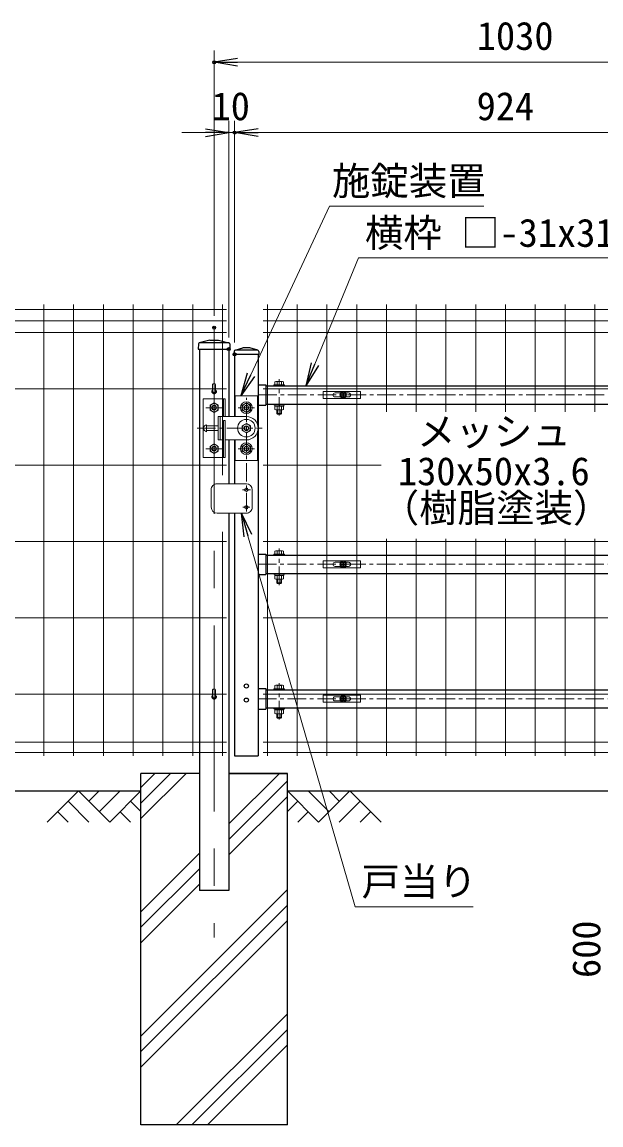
# Model space of a CAD drawing. Units: millimetres, scale not verified. Extents: x -4200 to 4200, y -2970 to 2970.
# Drawn here: x -2972 to -1984, y -822 to 1060 of the extents above; entities that cross this region are included whole.
import ezdxf
from ezdxf.enums import TextEntityAlignment as Align

# ---------------------------------------------------------------- set-up
doc = ezdxf.new("R2010")
doc.units = ezdxf.units.MM
doc.header["$LTSCALE"] = 10
doc.header["$PDMODE"] = 32
doc.header["$PDSIZE"] = 5
doc.linetypes.add('USER1', pattern=[50.8, 31.75, -6.35, 6.35, -6.35])
for name, color, linetype, lineweight in [('0-0_D-STR-TXT', 7, 'Continuous', 13), ('0-1_LAYER04', 7, 'Continuous', 25), ('0-2_D-BGD', 7, 'Continuous', 25), ('0-3_D-BMK', 2, 'USER1', 13), ('0-4_D-STR1', 1, 'Continuous', 25), ('0-5_D-STR-DIM', 7, 'Continuous', 13), ('0-6_0', 7, 'Continuous', 25), ('0-7_Defpoints', 6, 'Continuous', 25), ('0-8_D-DCR-HCH', 7, 'Continuous', 13), ('0-9_D-STR3', 3, 'Continuous', 13), ('0-A_LAYER06', 7, 'Continuous', 25), ('0-B_D-STR2', 7, 'Continuous', 13)]:
    doc.layers.add(name, color=color, linetype=linetype, lineweight=lineweight)
doc.styles.add('ＭＳ ゴシック', font='')
doc.styles.get('ＭＳ ゴシック').set_extended_font_data('MS Gothic')

# ---------------------------------------------------------------- blocks, each defined once
blk = doc.blocks.new('_Open')
at = {"layer": '0-6_0'}
blk.add_line((-10, 1.667), (0, 0), dxfattribs=at)
blk.add_lwpolyline([(-10, -1.667), (0, 0), (-10, 0)], dxfattribs=at)
blk = doc.blocks.new('U5')
at = {"layer": '0-3_D-BMK'}
for p, q in [((860, 6104), (860, 6724.9)), ((300, 4470), (300, 6410)), ((500, 6457.5), (8940, 6457.5)), ((-391.2, 6240), (-108.8, 6240)), ((-250, 5420), (-250, 6360)), ((158.8, 6240), (441.2, 6240)), ((-542.1, 5890), (568.4, 5890)), ((-391.2, 5540), (-108.8, 5540)), ((158.8, 5540), (441.2, 5540)), ((231.1, 4840), (368.9, 4840)), ((239.9, 4540), (360.1, 4540)), ((860, 3214), (860, 3834.9)), ((8940, 3567.5), (500, 3567.5)), ((860, 918.5), (860, 1539.4)), ((8940, 1272), (500, 1272))]:
    blk.add_line(p, q, dxfattribs=at)
at = {"layer": '0-4_D-STR1'}
for p, q in [((90, 7196), (90, 7150)), ((106.9, 7218.9), (240, 7260)), ((489.6, 7220), (114, 7220)), ((360, 7260), (240, 7260)), ((493.1, 7218.9), (360, 7260)), ((510, 7196), (510, 7150)), ((510, 7150), (90, 7150)), ((100, 7150), (100, 6090)), ((500, 7150), (500, 300)), ((500, 6632.5), (630, 6632.5)), ((630, 6632.5), (630, 6282.5)), ((630, 6612.5), (8810, 6612.5)), ((500, 6282.5), (630, 6282.5)), ((630, 6302.5), (8810, 6302.5)), ((100, 5690), (100, 4940)), ((100, 4440), (100, 300)), ((500, 3742.5), (630, 3742.5)), ((630, 3742.5), (630, 3392.5)), ((630, 3722.5), (8810, 3722.5)), ((500, 3392.5), (630, 3392.5)), ((630, 3412.5), (8810, 3412.5)), ((500, 1447), (630, 1447)), ((630, 1447), (630, 1097)), ((630, 1427), (8810, 1427)), ((500, 1097), (630, 1097)), ((630, 1117), (8810, 1117)), ((100, 300), (500, 300))]:
    blk.add_line(p, q, dxfattribs=at)
for centre in [(300, 1490), (300, 1250)]:
    blk.add_circle(centre, 35, dxfattribs=at)
for centre, start, end in [((114, 7196), 90, 180), ((486, 7196), 0, 72.84994)]:
    blk.add_arc(centre, 24, start, end, dxfattribs=at)
at = {"layer": '0-7_Defpoints'}
for centre in [(1950, 6457.5), (1950, 3567.5), (1950, 1272)]:
    blk.add_circle(centre, 40, dxfattribs=at)
at = {"layer": '0-9_D-STR3'}
for p, q in [((770, 6628.5), (770, 6612.5)), ((770, 6628.5), (950, 6628.5)), ((770, 6612.5), (950, 6612.5)), ((785, 6628.5), (785, 6683)), ((935, 6628.5), (785, 6628.5)), ((916.3, 6688.5), (803.8, 6688.5)), ((822.5, 6628.5), (822.5, 6683)), ((897.5, 6628.5), (897.5, 6683)), ((935, 6628.5), (935, 6683)), ((950, 6628.5), (950, 6612.5)), ((490, 6440), (110, 6440)), ((110, 6440), (110, 6090)), ((490, 5952.4), (490, 6440)), ((-440, 6390), (-60, 6390)), ((-440, 5390), (-440, 6390)), ((-250, 6320.8), (-320, 6280.4)), ((-320, 6199.6), (-320, 6280.4)), ((-250, 6320.8), (-180, 6280.4)), ((-180, 6199.6), (-180, 6280.4)), ((-90, 6090), (-90, 6390)), ((-60, 6090), (-60, 6390)), ((300, 6320.8), (230, 6280.4)), ((230, 6199.6), (230, 6280.4)), ((300, 6320.8), (370, 6280.4)), ((370, 6199.6), (370, 6280.4)), ((770, 6302.5), (770, 6286.5)), ((770, 6302.5), (950, 6302.5)), ((770, 6286.5), (950, 6286.5)), ((785, 6266.5), (785, 6207)), ((822.5, 6266.5), (822.5, 6207)), ((863.8, 6266.5), (852.2, 6286.5)), ((870.7, 6266.5), (859.1, 6286.5)), ((897.5, 6266.5), (897.5, 6207)), ((935, 6266.5), (935, 6207)), ((950, 6302.5), (950, 6286.5)), ((-250, 6159.2), (-320, 6199.6)), ((-250, 6159.2), (-180, 6199.6)), ((-180, 6090), (-180, 5690)), ((-180, 6090), (300, 6090)), ((-150, 6090), (-150, 5690)), ((300, 6159.2), (230, 6199.6)), ((300, 6159.2), (370, 6199.6)), ((803.8, 6201.5), (916.3, 6201.5)), ((820, 6138.5), (820, 6201.5)), ((820, 6138.5), (830, 6128.5)), ((820, 6138.5), (900, 6138.5)), ((830, 6128.5), (830, 6201.5)), ((890, 6128.5), (830, 6128.5)), ((890, 6128.5), (890, 6201.5)), ((890, 6128.5), (900, 6138.5)), ((900, 6138.5), (900, 6201.5)), ((-380, 5830), (-380, 5950)), ((-180, 5930), (-380, 5930)), ((-180, 5850), (-380, 5850)), ((-90, 6020), (-60, 6020)), ((-90, 6020), (-90, 5390)), ((-60, 6020), (-60, 5390)), ((300, 5970.8), (230, 5930.4)), ((230, 5849.6), (230, 5930.4)), ((300, 5809.2), (230, 5849.6)), ((300, 5970.8), (370, 5930.4)), ((300, 5809.2), (370, 5849.6)), ((370, 5849.6), (370, 5930.4)), ((-180, 5690), (-90, 5690)), ((-60, 5690), (300, 5690)), ((110, 5340), (110, 5690)), ((490, 5827.5), (490, 5340)), ((-250, 5620.8), (-320, 5580.4)), ((-320, 5580.4), (-320, 5499.6)), ((-250, 5459.2), (-320, 5499.6)), ((-250, 5620.8), (-180, 5580.4)), ((-250, 5459.2), (-180, 5499.6)), ((-180, 5580.4), (-180, 5499.6)), ((300, 5620.8), (230, 5580.4)), ((300, 5620.8), (230, 5580.4)), ((230, 5499.6), (230, 5580.4)), ((230, 5580.4), (230, 5499.6)), ((300, 5459.2), (230, 5499.6)), ((300, 5459.2), (230, 5499.6)), ((300, 5620.8), (370, 5580.4)), ((300, 5620.8), (370, 5580.4)), ((300, 5459.2), (370, 5499.6)), ((300, 5459.2), (370, 5499.6)), ((370, 5499.6), (370, 5580.4)), ((370, 5580.4), (370, 5499.6)), ((-440, 5390), (-60, 5390)), ((490, 5340), (110, 5340)), ((-200, 4940), (300, 4940)), ((-300, 4540), (-300, 4840)), ((400, 4540), (400, 4840)), ((-200, 4440), (300, 4440)), ((785, 3738.5), (785, 3793)), ((916.3, 3798.5), (803.8, 3798.5)), ((822.5, 3738.5), (822.5, 3793)), ((897.5, 3738.5), (897.5, 3793)), ((935, 3738.5), (935, 3793)), ((770, 3738.5), (770, 3722.5)), ((770, 3738.5), (950, 3738.5)), ((770, 3722.5), (950, 3722.5)), ((935, 3738.5), (785, 3738.5)), ((950, 3738.5), (950, 3722.5)), ((770, 3412.5), (770, 3396.5)), ((770, 3412.5), (950, 3412.5)), ((770, 3396.5), (950, 3396.5)), ((863.8, 3376.5), (852.2, 3396.5)), ((870.7, 3376.5), (859.1, 3396.5)), ((950, 3412.5), (950, 3396.5)), ((785, 3376.5), (785, 3317)), ((803.8, 3311.5), (916.3, 3311.5)), ((820, 3248.5), (820, 3311.5)), ((820, 3248.5), (830, 3238.5)), ((820, 3248.5), (900, 3248.5)), ((822.5, 3376.5), (822.5, 3317)), ((830, 3238.5), (830, 3311.5)), ((890, 3238.5), (830, 3238.5)), ((890, 3238.5), (890, 3311.5)), ((890, 3238.5), (900, 3248.5)), ((897.5, 3376.5), (897.5, 3317)), ((900, 3248.5), (900, 3311.5)), ((935, 3376.5), (935, 3317)), ((770, 1443), (770, 1427)), ((770, 1443), (950, 1443)), ((770, 1427), (950, 1427)), ((785, 1443), (785, 1497.5)), ((935, 1443), (785, 1443)), ((916.3, 1503), (803.8, 1503)), ((822.5, 1443), (822.5, 1497.5)), ((897.5, 1443), (897.5, 1497.5)), ((935, 1443), (935, 1497.5)), ((950, 1443), (950, 1427)), ((770, 1117), (770, 1101)), ((770, 1117), (950, 1117)), ((770, 1101), (950, 1101)), ((785, 1081), (785, 1021.5)), ((803.8, 1016), (916.3, 1016)), ((820, 953), (820, 1016)), ((820, 953), (830, 943)), ((820, 953), (900, 953)), ((822.5, 1081), (822.5, 1021.5)), ((830, 943), (830, 1016)), ((890, 943), (830, 943)), ((863.8, 1081), (852.2, 1101)), ((870.7, 1081), (859.1, 1101)), ((890, 943), (890, 1016)), ((890, 943), (900, 953)), ((897.5, 1081), (897.5, 1021.5)), ((900, 953), (900, 1016)), ((935, 1081), (935, 1021.5)), ((950, 1117), (950, 1101))]:
    blk.add_line(p, q, dxfattribs=at)
for points in [[(937, 6266.5), (783, 6266.5), (783, 6286.5)], [(937, 6266.5), (937, 6286.5), (783, 6286.5)], [(937, 3376.5), (783, 3376.5), (783, 3396.5)], [(937, 3376.5), (937, 3396.5), (783, 3396.5)], [(937, 1081), (783, 1081), (783, 1101)], [(937, 1081), (937, 1101), (783, 1101)]]:
    blk.add_lwpolyline(points, dxfattribs=at)
for centre, radius in [((-250, 6240), 70), ((-250, 6240), 40), ((-250, 6240), 35), ((300, 6240), 100), ((300, 6240), 70), ((300, 6240), 40), ((300, 6240), 35), ((300, 5890), 150), ((300, 5890), 70), ((300, 5890), 40), ((300, 5890), 35), ((-250, 5540), 70), ((-250, 5540), 40), ((-250, 5540), 35), ((300, 5540), 100), ((300, 5540), 100), ((300, 5540), 70), ((300, 5540), 70), ((300, 5540), 40), ((300, 5540), 40), ((300, 5540), 35), ((300, 5540), 35), ((300, 4840), 30), ((300, 4540), 30)]:
    blk.add_circle(centre, radius, dxfattribs=at)
for centre, radius, start, end in [((803.8, 6654), 34.5, 57.13278, 122.86722), ((860, 6558.6), 129.9, 73.22135, 106.77865), ((916.3, 6654), 34.5, 57.13278, 122.86722), ((300, 5890), 200, 270, 89.99983), ((803.8, 6236), 34.5, 237.13278, 302.86722), ((860, 6331.4), 129.9, 253.22135, 286.77865), ((916.3, 6236), 34.5, 237.13278, 302.86722), ((-369, 5890), 61, 100.38886, 259.61115), ((-200, 4840), 100, 90, 180.00001), ((300, 4840), 100, 0, 90), ((-200, 4540), 100, 180.00001, 270), ((300, 4540), 100, 270, 0.00001), ((803.8, 3764), 34.5, 57.13278, 122.86722), ((860, 3668.6), 129.9, 73.22135, 106.77865), ((916.3, 3764), 34.5, 57.13278, 122.86722), ((803.8, 3346), 34.5, 237.13278, 302.86722), ((860, 3441.4), 129.9, 253.22135, 286.77865), ((916.3, 3346), 34.5, 237.13278, 302.86722), ((803.8, 1468.5), 34.5, 57.13278, 122.86722), ((860, 1373.1), 129.9, 73.22135, 106.77865), ((916.3, 1468.5), 34.5, 57.13278, 122.86722), ((803.8, 1050.5), 34.5, 237.13278, 302.86722), ((860, 1145.9), 129.9, 253.22135, 286.77865), ((916.3, 1050.5), 34.5, 237.13278, 302.86722)]:
    blk.add_arc(centre, radius, start, end, dxfattribs=at)
at = {"layer": '0-A_LAYER06'}
for p, q in [((110, 6090), (110, 6090)), ((490, 5952.5), (490, 5952.4)), ((110, 5690), (110, 5690))]:
    blk.add_line(p, q, dxfattribs=at)
blk = doc.blocks.new('A$C1aa64d16')
at = {"layer": '0-9_D-STR3'}
for p, q in [((-339.9, 60), (295.1, 60)), ((-339.9, -60), (-339.9, 60)), ((-137.4, 35), (-45.6, 35)), ((-18.5, 4.2), (-31.5, 3.9)), ((-31.5, 3.9), (-31.5, -4)), ((-4, 31.5), (-4.2, 18.5)), ((-4, 31.5), (4, 31.5)), ((4, 31.5), (4.2, 18.5)), ((18.5, 4.2), (31.5, 3.9)), ((31.5, 3.9), (31.5, -4)), ((45.6, 35), (92.6, 35)), ((-137.4, -35), (-45.6, -35)), ((-18.5, -4.2), (-31.5, -4)), ((-4, -31.5), (-4.2, -18.5)), ((18.5, -4.2), (31.5, -4)), ((45.6, -35), (92.6, -35))]:
    blk.add_line(p, q, dxfattribs=at)
for points in [[(-339.9, -60), (295.1, -60), (295.1, 60)], [(-4, -31.5), (4, -31.5), (4.2, -18.5)]]:
    blk.add_lwpolyline(points, dxfattribs=at)
for radius in [57.5, 52.5]:
    blk.add_circle((0, 0), radius, dxfattribs=at)
for centre, radius, start, end in [((-137.4, 0), 35, 90, 270), ((-19.1, 19), 14.9, 270, 0), ((19.1, 19), 14.9, 180, 270), ((92.6, 0), 35, 270, 90), ((-19.1, -19), 14.9, 0, 90), ((19.1, -19), 14.9, 90, 180)]:
    blk.add_arc(centre, radius, start, end, dxfattribs=at)

msp = doc.modelspace()

# ---------------------------------------------------------------- linework, layer by layer
at = {"layer": '0-0_D-STR-TXT'}
for points in [[(-2183.62, 745.78), (-2446.95, 745.78), (-2581.36, 457.93)], [(-1826.95, 657.52), (-2397.54, 657.52), (-2472.08, 475.94)], [(-2202.14, -450.33), (-2403.2, -450.33), (-2586.28, 183.26)]]:
    msp.add_lwpolyline(points, dxfattribs=at)
at = {"layer": '0-1_LAYER04'}
for p, q in [((-2668.92, -222.32), (-2768.92, -222.32)), ((-2618.92, -222.32), (-2518.92, -222.32)), ((-2957.97, -252.31), (-2793.92, -252.31))]:
    msp.add_line(p, q, dxfattribs=at)
for points in [[(-2518.92, -822.31), (-2768.92, -822.31), (-2768.92, -222.32)], [(-2518.92, -822.31), (-2518.92, -222.32), (-2618.92, -222.32)]]:
    msp.add_lwpolyline(points, dxfattribs=at)
at = {"layer": '0-2_D-BGD'}
for p, q in [((-3026.29, -252.31), (-2768.92, -252.31)), ((-2518.92, -252.31), (-1738.92, -252.31))]:
    msp.add_line(p, q, dxfattribs=at)
at = {"layer": '0-3_D-BMK'}
msp.add_line((-2643.92, 538.24), (-2643.92, -502.32), dxfattribs=at)
at = {"layer": '0-4_D-STR1'}
for p, q in [((-2670.76, 510.68), (-2670.92, 501.68)), ((-2651.42, 516.68), (-2669.21, 512.6)), ((-2668.83, 512.68), (-2619, 512.68)), ((-2651.42, 516.68), (-2636.42, 516.68)), ((-2636.42, 516.68), (-2618.63, 512.6)), ((-2617.07, 510.68), (-2616.92, 501.68)), ((-2670.92, 501.68), (-2616.92, 501.68)), ((-2668.92, 501.68), (-2668.92, -422.32)), ((-2618.92, 501.68), (-2618.92, 386.68)), ((-2618.92, 346.68), (-2618.92, 271.68)), ((-2618.92, 221.68), (-2618.92, -422.32)), ((-2618.92, -422.32), (-2668.92, -422.32))]:
    msp.add_line(p, q, dxfattribs=at)
for centre, radius, start, end in [((-2668.76, 510.65), 2, 102.93782, 179), ((-2619.07, 510.65), 2, 1, 77.06218), ((-2643.92, 429.68), 4, 162.5424, 17.4576), ((-2643.92, -91.32), 4, 162.5424, 17.4576)]:
    msp.add_arc(centre, radius, start, end, dxfattribs=at)
at = {"layer": '0-5_D-STR-DIM'}
for p, q in [((-2643.92, 558.24), (-2643.92, 1011.06)), ((-1653.92, 991.06), (-2603.92, 991.06)), ((-2618.92, 521.68), (-2618.92, 891.06)), ((-2608.92, 512.69), (-2608.92, 891.06)), ((-2608.92, 512.69), (-2608.92, 891.06)), ((-2658.92, 871.06), (-2698.92, 871.06)), ((-2618.92, 871.06), (-2608.92, 871.06)), ((-2568.92, 871.06), (-1724.92, 871.06)), ((-2568.92, 871.06), (-2528.92, 871.06))]:
    msp.add_line(p, q, dxfattribs=at)
at = {"layer": '0-7_Defpoints'}
for p in [(-2643.92, 991.06), (-2608.92, 871.06), (-2643.92, 538.24), (-2618.92, 501.68), (-2608.92, 492.69)]:
    msp.add_point(p, dxfattribs=at)
at = {"layer": '0-8_D-DCR-HCH'}
for p, q in [((-2768.92, -299.44), (-2691.79, -222.32)), ((-2768.92, -272.93), (-2718.31, -222.32)), ((-2768.92, -246.41), (-2744.82, -222.32)), ((-2618.92, -308.54), (-2532.69, -222.32)), ((-2618.92, -335.06), (-2518.92, -235.06)), ((-2875.34, -252.31), (-2928.55, -305.53)), ((-2875.34, -252.31), (-2822.13, -305.53)), ((-2857.6, -270.05), (-2839.87, -252.31)), ((-2839.87, -287.79), (-2804.39, -252.31)), ((-2822.13, -305.53), (-2768.92, -252.31)), ((-2618.92, -361.57), (-2518.92, -261.57)), ((-2465.7, -305.53), (-2518.92, -252.31)), ((-2447.97, -287.79), (-2483.44, -252.31)), ((-2412.49, -252.31), (-2465.7, -305.53)), ((-2430.14, -270.14), (-2447.97, -252.31)), ((-2412.49, -252.31), (-2359.28, -305.53)), ((-2893.08, -270.05), (-2857.44, -305.53)), ((-2786.65, -270.05), (-2768.92, -287.71)), ((-2501.18, -270.05), (-2518.92, -287.71)), ((-2394.76, -270.05), (-2430.39, -305.53)), ((-2910.82, -287.79), (-2893, -305.53)), ((-2804.39, -287.79), (-2786.57, -305.53)), ((-2483.44, -287.79), (-2501.26, -305.53)), ((-2377.02, -287.79), (-2394.84, -305.53)), ((-2768.92, -458.54), (-2668.92, -358.54)), ((-2768.92, -485.06), (-2668.92, -385.06)), ((-2768.92, -511.57), (-2668.92, -411.57)), ((-2768.92, -670.67), (-2518.92, -420.67)), ((-2768.92, -697.19), (-2518.92, -447.19)), ((-2768.92, -723.71), (-2518.92, -473.71)), ((-2708.43, -822.31), (-2518.92, -632.8)), ((-2681.91, -822.31), (-2518.92, -659.32)), ((-2655.39, -822.31), (-2518.92, -685.84))]:
    msp.add_line(p, q, dxfattribs=at)
at = {"layer": '0-9_D-STR3'}
for p, q in [((-2646.52, 441.4), (-2646.52, 429.24)), ((-2641.32, 441.4), (-2641.32, 429.24)), ((-2646.52, -79.6), (-2646.52, -91.76)), ((-2641.32, -79.6), (-2641.32, -91.76))]:
    msp.add_line(p, q, dxfattribs=at)
for centre in [(-2643.92, 429.24), (-2643.92, -91.76)]:
    msp.add_arc(centre, 2.6, 180, 0, dxfattribs=at)
for centre in [(-2643.92, 441.39), (-2643.92, -79.61)]:
    msp.add_ellipse(centre, major_axis=(-2.6, 0), ratio=0.649974, start_param=3.1415927, end_param=6.2831853, dxfattribs=at)
at = {"layer": '0-B_D-STR2'}
for p, q in [((-2622.72, 569.26), (-3026.29, 569.26)), ((-2934.38, 577.68), (-2934.38, -192.32)), ((-2883.59, 577.68), (-2883.59, -192.32)), ((-2832.82, 577.68), (-2832.82, -192.32)), ((-2782.05, 577.68), (-2782.05, -192.32)), ((-2731.28, 577.68), (-2731.28, -192.32)), ((-2680.51, 577.68), (-2680.51, -192.32)), ((-2629.72, 577.68), (-2629.72, 286.63)), ((-2560.08, 569.26), (-1733.76, 569.26)), ((-2553.08, 577.68), (-2553.08, -192.32)), ((-2502.31, 577.68), (-2502.31, -192.32)), ((-2451.54, 577.68), (-2451.54, -192.32)), ((-2400.77, 577.68), (-2400.77, -192.32)), ((-2350, 577.68), (-2350, 394.87)), ((-2299.23, 577.68), (-2299.23, 394.87)), ((-2248.46, 577.68), (-2248.46, 394.87)), ((-2197.69, 577.68), (-2197.69, 394.87)), ((-2146.92, 577.68), (-2146.92, 394.87)), ((-2096.15, 577.68), (-2096.15, 394.87)), ((-2045.38, 577.68), (-2045.38, 394.87)), ((-1994.61, 577.68), (-1994.61, 394.87)), ((-2622.72, 549.68), (-3026.29, 549.68)), ((-2560.08, 549.68), (-1733.76, 549.68)), ((-2622.72, 530.11), (-3026.29, 530.11)), ((-2560.08, 530.11), (-1733.76, 530.11)), ((-2622.72, 433.68), (-3026.29, 433.68)), ((-2560.08, 433.68), (-1733.76, 433.68)), ((-2622.72, 303.43), (-3026.29, 303.43)), ((-2560.08, 303.43), (-2359.01, 303.43)), ((-2629.72, 189.98), (-2629.72, -192.32)), ((-2622.72, 173.18), (-3043.19, 173.18)), ((-2560.08, 173.18), (-1733.76, 173.18)), ((-2350, 177.62), (-2350, -192.32)), ((-2299.23, 177.62), (-2299.23, -192.32)), ((-2248.46, 177.62), (-2248.46, -192.32)), ((-2197.69, 177.62), (-2197.69, -192.32)), ((-2146.92, 177.62), (-2146.92, -192.32)), ((-2096.15, 177.62), (-2096.15, -192.32)), ((-2045.38, 177.62), (-2045.38, -192.32)), ((-1994.61, 177.62), (-1994.61, -192.32)), ((-2622.72, 42.93), (-3026.29, 42.93)), ((-2560.08, 42.93), (-1733.76, 42.93)), ((-2622.72, -87.32), (-3026.29, -87.32)), ((-2560.08, -87.32), (-1733.76, -87.32)), ((-2622.72, -169.32), (-3026.29, -169.32)), ((-2560.08, -169.33), (-1733.76, -169.33)), ((-2622.72, -186.92), (-3026.29, -186.92)), ((-2560.08, -186.92), (-1733.76, -186.92))]:
    msp.add_line(p, q, dxfattribs=at)

# ---------------------------------------------------------------- block references
at = {"layer": '0-0_D-STR-TXT', "xscale": 4, "yscale": 4}
for p, rotation in [((-2487.27, 438.94), 247.67983), ((-2598.29, 421.68), 244.96942), ((-2597.38, 221.68), 106.11624)]:
    msp.add_blockref('_Open', p, dxfattribs=dict(at, rotation=rotation))
at = {"layer": '0-5_D-STR-DIM', "xscale": 4, "yscale": 4, "rotation": 180}
for p in [(-2643.92, 991.06), (-2608.92, 871.06), (-2608.92, 871.06)]:
    msp.add_blockref('_Open', p, dxfattribs=at)
at = {"layer": '0-5_D-STR-DIM'}
for name, p, xscale, yscale in [('_Open', (-2618.92, 871.06), 4, 4), ('A$C1aa64d16', (-2423.92, 423.44), 0.1, 0.1), ('A$C1aa64d16', (-2423.92, 134.43), 0.1, 0.1), ('A$C1aa64d16', (-2423.92, -95.12), 0.1, 0.1)]:
    msp.add_blockref(name, p, dxfattribs=dict(at, xscale=xscale, yscale=yscale))
at = {"layer": '0-6_0', "xscale": 0.1, "yscale": 0.1}
msp.add_blockref('U5', (-2618.92, -222.32), dxfattribs=at)

# ---------------------------------------------------------------- texts
at = {"layer": '0-0_D-STR-TXT', "style": 'ＭＳ ゴシック'}
for s, p in [('施錠装置', (-2443.03, 750.17)), ('横枠 □-31x31x1.6', (-2386.65, 661.71)), ('メッシュ', (-2297.86, 322.55)), ('130x50x3.6', (-2330.35, 254.91)), ('（樹脂塗装）', (-2359.72, 192.08)), ('戸当り', (-2392.51, -445.24))]:
    msp.add_text(s, height=48.09, dxfattribs=at).set_placement(p, align=Align.BOTTOM_LEFT)
at = {"layer": '0-5_D-STR-DIM', "style": 'ＭＳ ゴシック'}
for s, p in [('1030', (-2195.82, 997.81)), ('10', (-2648.32, 877.81)), ('924', (-2196.17, 877.81))]:
    msp.add_text(s, height=48.09, dxfattribs=at).set_placement(p, align=Align.BOTTOM_LEFT)
msp.add_text('600', height=48.09, rotation=90, dxfattribs=at).set_placement((-1970.67, -571.56), align=Align.BOTTOM_LEFT)

doc.saveas('drawing.dxf')
